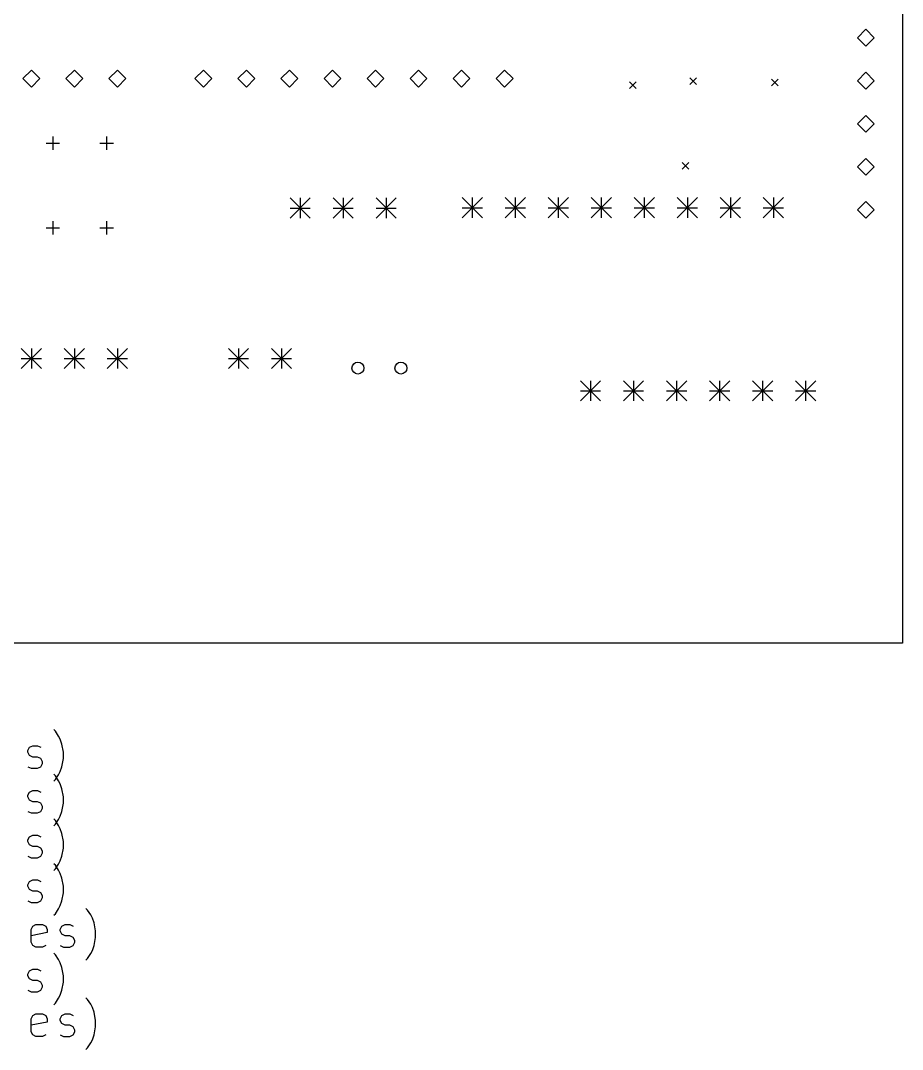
# Model space of a CAD drawing. Extents: x 114 to 215, y -159 to -37.
# Drawn here: x 162.9 to 214.9, y -159.2 to -98.5 of the extents above; entities that cross this region are included whole.
import ezdxf

# ---------------------------------------------------------------- set-up
doc = ezdxf.new("R2010")
doc.units = 0
doc.layers.add('BLACK', color=7, linetype='CONTINUOUS')

msp = doc.modelspace()

# ---------------------------------------------------------------- linework, layer by layer
at = {"layer": 'BLACK', "linetype": 'CONTINUOUS'}
for p, q in [((214.935, -36.8175), (214.935, -135.2425)), ((212.776, -98.992), (212.276, -99.492)), ((213.276, -99.492), (212.776, -98.992)), ((212.276, -99.492), (212.776, -99.992)), ((212.776, -99.992), (213.276, -99.492)), ((163.5, -101.405), (163, -101.905)), ((164, -101.905), (163.5, -101.405)), ((166.04, -101.405), (165.54, -101.905)), ((166.54, -101.905), (166.04, -101.405)), ((168.58, -101.405), (168.08, -101.905)), ((169.08, -101.905), (168.58, -101.405)), ((173.66, -101.405), (173.16, -101.905)), ((174.16, -101.905), (173.66, -101.405)), ((176.2, -101.405), (175.7, -101.905)), ((176.7, -101.905), (176.2, -101.405)), ((178.74, -101.405), (178.24, -101.905)), ((179.24, -101.905), (178.74, -101.405)), ((181.28, -101.405), (180.78, -101.905)), ((181.78, -101.905), (181.28, -101.405)), ((183.82, -101.405), (183.32, -101.905)), ((184.32, -101.905), (183.82, -101.405)), ((186.36, -101.405), (185.86, -101.905)), ((186.86, -101.905), (186.36, -101.405)), ((188.9, -101.405), (188.4, -101.905)), ((189.4, -101.905), (188.9, -101.405)), ((191.44, -101.405), (190.94, -101.905)), ((191.94, -101.905), (191.44, -101.405)), ((163, -101.905), (163.5, -102.405)), ((163.5, -102.405), (164, -101.905)), ((165.54, -101.905), (166.04, -102.405)), ((166.04, -102.405), (166.54, -101.905)), ((168.08, -101.905), (168.58, -102.405)), ((168.58, -102.405), (169.08, -101.905)), ((173.16, -101.905), (173.66, -102.405)), ((173.66, -102.405), (174.16, -101.905)), ((175.7, -101.905), (176.2, -102.405)), ((176.2, -102.405), (176.7, -101.905)), ((178.24, -101.905), (178.74, -102.405)), ((178.74, -102.405), (179.24, -101.905)), ((180.78, -101.905), (181.28, -102.405)), ((181.28, -102.405), (181.78, -101.905)), ((183.32, -101.905), (183.82, -102.405)), ((183.82, -102.405), (184.32, -101.905)), ((185.86, -101.905), (186.36, -102.405)), ((186.36, -102.405), (186.86, -101.905)), ((188.4, -101.905), (188.9, -102.405)), ((188.9, -102.405), (189.4, -101.905)), ((190.94, -101.905), (191.44, -102.405)), ((191.44, -102.405), (191.94, -101.905)), ((202.3723, -101.8525), (202.7723, -102.2525)), ((202.7723, -101.8525), (202.3723, -102.2525)), ((207.2017, -101.9389), (207.6017, -102.3389)), ((207.6017, -101.9389), (207.2017, -102.3389)), ((212.776, -101.532), (212.276, -102.032)), ((212.276, -102.032), (212.776, -102.532)), ((213.276, -102.032), (212.776, -101.532)), ((212.776, -102.532), (213.276, -102.032)), ((198.8194, -102.093), (199.2194, -102.493)), ((199.2194, -102.093), (198.8194, -102.493)), ((212.776, -104.072), (212.276, -104.572)), ((213.276, -104.572), (212.776, -104.072)), ((212.276, -104.572), (212.776, -105.072)), ((212.776, -105.072), (213.276, -104.572)), ((164.37, -105.715), (165.17, -105.715)), ((164.77, -105.315), (164.77, -106.115)), ((167.545, -105.715), (168.345, -105.715)), ((167.945, -105.315), (167.945, -106.115)), ((201.9231, -106.8525), (202.3231, -107.2525)), ((202.3231, -106.8525), (201.9231, -107.2525)), ((212.776, -106.612), (212.276, -107.112)), ((213.276, -107.112), (212.776, -106.612)), ((212.276, -107.112), (212.776, -107.612)), ((212.776, -107.612), (213.276, -107.112)), ((178.78, -108.95), (179.97, -110.14)), ((179.97, -108.95), (178.78, -110.14)), ((179.375, -108.95), (179.375, -110.14)), ((181.32, -108.95), (182.51, -110.14)), ((182.51, -108.95), (181.32, -110.14)), ((181.915, -108.95), (181.915, -110.14)), ((183.86, -108.95), (185.05, -110.14)), ((185.05, -108.95), (183.86, -110.14)), ((184.455, -108.95), (184.455, -110.14)), ((188.94, -108.93), (190.13, -110.12)), ((190.13, -108.93), (188.94, -110.12)), ((189.535, -108.93), (189.535, -110.12)), ((191.48, -108.93), (192.67, -110.12)), ((192.67, -108.93), (191.48, -110.12)), ((192.075, -108.93), (192.075, -110.12)), ((194.02, -108.93), (195.21, -110.12)), ((195.21, -108.93), (194.02, -110.12)), ((194.615, -108.93), (194.615, -110.12)), ((196.56, -108.93), (197.75, -110.12)), ((197.75, -108.93), (196.56, -110.12)), ((197.155, -108.93), (197.155, -110.12)), ((199.1, -108.93), (200.29, -110.12)), ((200.29, -108.93), (199.1, -110.12)), ((199.695, -108.93), (199.695, -110.12)), ((201.64, -108.93), (202.83, -110.12)), ((202.83, -108.93), (201.64, -110.12)), ((202.235, -108.93), (202.235, -110.12)), ((204.18, -108.93), (205.37, -110.12)), ((205.37, -108.93), (204.18, -110.12)), ((204.775, -108.93), (204.775, -110.12)), ((206.72, -108.93), (207.91, -110.12)), ((207.91, -108.93), (206.72, -110.12)), ((207.315, -108.93), (207.315, -110.12)), ((212.776, -109.152), (212.276, -109.652)), ((213.276, -109.652), (212.776, -109.152)), ((178.78, -109.545), (179.97, -109.545)), ((181.32, -109.545), (182.51, -109.545)), ((183.86, -109.545), (185.05, -109.545)), ((188.94, -109.525), (190.13, -109.525)), ((191.48, -109.525), (192.67, -109.525)), ((194.02, -109.525), (195.21, -109.525)), ((196.56, -109.525), (197.75, -109.525)), ((199.1, -109.525), (200.29, -109.525)), ((201.64, -109.525), (202.83, -109.525)), ((204.18, -109.525), (205.37, -109.525)), ((206.72, -109.525), (207.91, -109.525)), ((212.276, -109.652), (212.776, -110.152)), ((212.776, -110.152), (213.276, -109.652)), ((164.77, -110.315), (164.77, -111.115)), ((167.945, -110.315), (167.945, -111.115)), ((164.37, -110.715), (165.17, -110.715)), ((167.545, -110.715), (168.345, -110.715)), ((162.905, -117.84), (164.095, -119.03)), ((164.095, -117.84), (162.905, -119.03)), ((163.5, -117.84), (163.5, -119.03)), ((165.445, -117.84), (166.635, -119.03)), ((166.635, -117.84), (165.445, -119.03)), ((166.04, -117.84), (166.04, -119.03)), ((167.985, -117.84), (169.175, -119.03)), ((169.175, -117.84), (167.985, -119.03)), ((168.58, -117.84), (168.58, -119.03)), ((175.135, -117.84), (176.325, -119.03)), ((176.325, -117.84), (175.135, -119.03)), ((175.73, -117.84), (175.73, -119.03)), ((177.675, -117.84), (178.865, -119.03)), ((178.865, -117.84), (177.675, -119.03)), ((178.27, -117.84), (178.27, -119.03)), ((162.905, -118.435), (164.095, -118.435)), ((165.445, -118.435), (166.635, -118.435)), ((167.985, -118.435), (169.175, -118.435)), ((175.135, -118.435), (176.325, -118.435)), ((177.675, -118.435), (178.865, -118.435)), ((195.925, -119.745), (197.115, -120.935)), ((197.115, -119.745), (195.925, -120.935)), ((196.52, -119.745), (196.52, -120.935)), ((198.465, -119.745), (199.655, -120.935)), ((199.655, -119.745), (198.465, -120.935)), ((199.06, -119.745), (199.06, -120.935)), ((201.005, -119.745), (202.195, -120.935)), ((202.195, -119.745), (201.005, -120.935)), ((201.6, -119.745), (201.6, -120.935)), ((203.545, -119.745), (204.735, -120.935)), ((204.735, -119.745), (203.545, -120.935)), ((204.14, -119.745), (204.14, -120.935)), ((206.085, -119.745), (207.275, -120.935)), ((207.275, -119.745), (206.085, -120.935)), ((206.68, -119.745), (206.68, -120.935)), ((208.625, -119.745), (209.815, -120.935)), ((209.815, -119.745), (208.625, -120.935)), ((209.22, -119.745), (209.22, -120.935)), ((195.925, -120.34), (197.115, -120.34)), ((198.465, -120.34), (199.655, -120.34)), ((201.005, -120.34), (202.195, -120.34)), ((203.545, -120.34), (204.735, -120.34)), ((206.085, -120.34), (207.275, -120.34)), ((208.625, -120.34), (209.815, -120.34)), ((214.935, -135.2425), (115.24, -135.2425)), ((164.91563, -140.441861), (164.820392, -140.346623)), ((165.106106, -140.727576), (164.91563, -140.441861)), ((165.201344, -140.918052), (165.106106, -140.727576)), ((165.296582, -141.203766), (165.201344, -140.918052)), ((163.296582, -141.584719), (163.39182, -141.394242)), ((163.39182, -141.394242), (163.582296, -141.299004)), ((163.582296, -141.299004), (163.86801, -141.299004)), ((163.86801, -141.299004), (164.058487, -141.394242)), ((165.39182, -141.679957), (165.296582, -141.203766)), ((163.296582, -141.679957), (163.296582, -141.584719)), ((163.39182, -141.870433), (163.296582, -141.679957)), ((163.582296, -141.965671), (163.39182, -141.870433)), ((163.86801, -141.965671), (163.582296, -141.965671)), ((164.058487, -142.060909), (163.86801, -141.965671)), ((164.153725, -142.251385), (164.058487, -142.060909)), ((165.296582, -142.5371), (165.39182, -142.060909)), ((165.39182, -142.060909), (165.39182, -141.679957)), ((163.296582, -142.5371), (163.487058, -142.632338)), ((163.487058, -142.632338), (163.86801, -142.632338)), ((163.86801, -142.632338), (164.058487, -142.5371)), ((164.058487, -142.5371), (164.153725, -142.346623)), ((164.153725, -142.346623), (164.153725, -142.251385)), ((165.201344, -142.822814), (165.296582, -142.5371)), ((164.91563, -143.081861), (164.820392, -142.986623)), ((164.820392, -143.394242), (164.91563, -143.299004)), ((164.91563, -143.299004), (165.106106, -143.01329)), ((165.106106, -143.367576), (164.91563, -143.081861)), ((165.106106, -143.01329), (165.201344, -142.822814)), ((165.201344, -143.558052), (165.106106, -143.367576)), ((163.39182, -144.034242), (163.582296, -143.939004)), ((163.582296, -143.939004), (163.86801, -143.939004)), ((163.86801, -143.939004), (164.058487, -144.034242)), ((165.296582, -143.843766), (165.201344, -143.558052)), ((165.39182, -144.319957), (165.296582, -143.843766)), ((163.296582, -144.224719), (163.39182, -144.034242)), ((163.296582, -144.319957), (163.296582, -144.224719)), ((163.39182, -144.510433), (163.296582, -144.319957)), ((163.582296, -144.605671), (163.39182, -144.510433)), ((165.39182, -144.700909), (165.39182, -144.319957)), ((163.296582, -145.1771), (163.487058, -145.272338)), ((163.86801, -144.605671), (163.582296, -144.605671)), ((164.058487, -144.700909), (163.86801, -144.605671)), ((163.86801, -145.272338), (164.058487, -145.1771)), ((164.153725, -144.891385), (164.058487, -144.700909)), ((164.058487, -145.1771), (164.153725, -144.986623)), ((164.153725, -144.986623), (164.153725, -144.891385)), ((165.201344, -145.462814), (165.296582, -145.1771)), ((165.296582, -145.1771), (165.39182, -144.700909)), ((163.487058, -145.272338), (163.86801, -145.272338)), ((164.91563, -145.721861), (164.820392, -145.626623)), ((164.91563, -145.939004), (165.106106, -145.65329)), ((165.106106, -146.007576), (164.91563, -145.721861)), ((165.106106, -145.65329), (165.201344, -145.462814)), ((164.820392, -146.034242), (164.91563, -145.939004)), ((165.201344, -146.198052), (165.106106, -146.007576)), ((165.296582, -146.483766), (165.201344, -146.198052)), ((163.296582, -146.864719), (163.39182, -146.674242)), ((163.296582, -146.959957), (163.296582, -146.864719)), ((163.39182, -147.150433), (163.296582, -146.959957)), ((163.39182, -146.674242), (163.582296, -146.579004)), ((163.582296, -146.579004), (163.86801, -146.579004)), ((163.86801, -146.579004), (164.058487, -146.674242)), ((165.39182, -146.959957), (165.296582, -146.483766)), ((165.39182, -147.340909), (165.39182, -146.959957)), ((163.582296, -147.245671), (163.39182, -147.150433)), ((163.86801, -147.245671), (163.582296, -147.245671)), ((164.058487, -147.340909), (163.86801, -147.245671)), ((164.153725, -147.531385), (164.058487, -147.340909)), ((164.058487, -147.8171), (164.153725, -147.626623)), ((164.153725, -147.626623), (164.153725, -147.531385)), ((165.296582, -147.8171), (165.39182, -147.340909)), ((163.296582, -147.8171), (163.487058, -147.912338)), ((163.487058, -147.912338), (163.86801, -147.912338)), ((163.86801, -147.912338), (164.058487, -147.8171)), ((165.106106, -148.29329), (165.201344, -148.102814)), ((165.201344, -148.102814), (165.296582, -147.8171)), ((164.91563, -148.361861), (164.820392, -148.266623)), ((164.820392, -148.674242), (164.91563, -148.579004)), ((164.91563, -148.579004), (165.106106, -148.29329)), ((165.106106, -148.647576), (164.91563, -148.361861)), ((165.201344, -148.838052), (165.106106, -148.647576)), ((165.296582, -149.123766), (165.201344, -148.838052)), ((163.296582, -149.504719), (163.39182, -149.314242)), ((163.39182, -149.314242), (163.582296, -149.219004)), ((163.582296, -149.219004), (163.86801, -149.219004)), ((163.86801, -149.219004), (164.058487, -149.314242)), ((165.39182, -149.599957), (165.296582, -149.123766)), ((163.296582, -149.599957), (163.296582, -149.504719)), ((163.39182, -149.790433), (163.296582, -149.599957)), ((163.582296, -149.885671), (163.39182, -149.790433)), ((163.86801, -149.885671), (163.582296, -149.885671)), ((164.058487, -149.980909), (163.86801, -149.885671)), ((164.153725, -150.171385), (164.058487, -149.980909)), ((165.296582, -150.4571), (165.39182, -149.980909)), ((165.39182, -149.980909), (165.39182, -149.599957)), ((163.296582, -150.4571), (163.487058, -150.552338)), ((163.487058, -150.552338), (163.86801, -150.552338)), ((163.86801, -150.552338), (164.058487, -150.4571)), ((164.058487, -150.4571), (164.153725, -150.266623)), ((164.153725, -150.266623), (164.153725, -150.171385)), ((165.201344, -150.742814), (165.296582, -150.4571)), ((164.820392, -151.314242), (164.91563, -151.219004)), ((164.91563, -151.219004), (165.106106, -150.93329)), ((165.106106, -150.93329), (165.201344, -150.742814)), ((166.820392, -151.001861), (166.725154, -150.906623)), ((167.010868, -151.287576), (166.820392, -151.001861)), ((167.106106, -151.478052), (167.010868, -151.287576)), ((163.582296, -151.954242), (163.772772, -151.859004)), ((163.772772, -151.859004), (164.153725, -151.859004)), ((164.153725, -151.859004), (164.344201, -151.954242)), ((165.296582, -151.954242), (165.487058, -151.859004)), ((165.487058, -151.859004), (165.772772, -151.859004)), ((165.772772, -151.859004), (165.963249, -151.954242)), ((167.201344, -151.763766), (167.106106, -151.478052)), ((167.296582, -152.239957), (167.201344, -151.763766)), ((163.487058, -152.144719), (163.582296, -151.954242)), ((163.487058, -152.906623), (163.487058, -152.144719)), ((164.439439, -152.335195), (163.487058, -152.525671)), ((164.344201, -151.954242), (164.439439, -152.144719)), ((164.439439, -152.144719), (164.439439, -152.335195)), ((165.201344, -152.144719), (165.296582, -151.954242)), ((165.201344, -152.239957), (165.201344, -152.144719)), ((165.296582, -152.430433), (165.201344, -152.239957)), ((165.487058, -152.525671), (165.296582, -152.430433)), ((167.296582, -152.620909), (167.296582, -152.239957)), ((163.582296, -153.0971), (163.487058, -152.906623)), ((163.772772, -153.192338), (163.582296, -153.0971)), ((164.344201, -153.0971), (164.153725, -153.192338)), ((165.201344, -153.0971), (165.39182, -153.192338)), ((165.772772, -152.525671), (165.487058, -152.525671)), ((165.963249, -152.620909), (165.772772, -152.525671)), ((165.772772, -153.192338), (165.963249, -153.0971)), ((166.058487, -152.811385), (165.963249, -152.620909)), ((165.963249, -153.0971), (166.058487, -152.906623)), ((166.058487, -152.906623), (166.058487, -152.811385)), ((167.106106, -153.382814), (167.201344, -153.0971)), ((167.201344, -153.0971), (167.296582, -152.620909)), ((164.153725, -153.192338), (163.772772, -153.192338)), ((164.91563, -153.641861), (164.820392, -153.546623)), ((165.106106, -153.927576), (164.91563, -153.641861)), ((165.39182, -153.192338), (165.772772, -153.192338)), ((166.820392, -153.859004), (167.010868, -153.57329)), ((167.010868, -153.57329), (167.106106, -153.382814)), ((165.201344, -154.118052), (165.106106, -153.927576)), ((165.296582, -154.403766), (165.201344, -154.118052)), ((166.725154, -153.954242), (166.820392, -153.859004)), ((163.296582, -154.784719), (163.39182, -154.594242)), ((163.296582, -154.879957), (163.296582, -154.784719)), ((163.39182, -155.070433), (163.296582, -154.879957)), ((163.39182, -154.594242), (163.582296, -154.499004)), ((163.582296, -154.499004), (163.86801, -154.499004)), ((163.86801, -154.499004), (164.058487, -154.594242)), ((165.39182, -154.879957), (165.296582, -154.403766)), ((165.39182, -155.260909), (165.39182, -154.879957)), ((163.582296, -155.165671), (163.39182, -155.070433)), ((163.86801, -155.165671), (163.582296, -155.165671)), ((164.058487, -155.260909), (163.86801, -155.165671)), ((164.153725, -155.451385), (164.058487, -155.260909)), ((164.153725, -155.546623), (164.153725, -155.451385)), ((165.296582, -155.7371), (165.39182, -155.260909)), ((163.296582, -155.7371), (163.487058, -155.832338)), ((163.487058, -155.832338), (163.86801, -155.832338)), ((163.86801, -155.832338), (164.058487, -155.7371)), ((164.058487, -155.7371), (164.153725, -155.546623)), ((165.106106, -156.21329), (165.201344, -156.022814)), ((165.201344, -156.022814), (165.296582, -155.7371)), ((164.820392, -156.594242), (164.91563, -156.499004)), ((164.91563, -156.499004), (165.106106, -156.21329)), ((166.820392, -156.281861), (166.725154, -156.186623)), ((167.010868, -156.567576), (166.820392, -156.281861)), ((167.106106, -156.758052), (167.010868, -156.567576)), ((163.487058, -157.424719), (163.582296, -157.234242)), ((163.582296, -157.234242), (163.772772, -157.139004)), ((163.772772, -157.139004), (164.153725, -157.139004)), ((164.153725, -157.139004), (164.344201, -157.234242)), ((164.344201, -157.234242), (164.439439, -157.424719)), ((165.201344, -157.424719), (165.296582, -157.234242)), ((165.296582, -157.234242), (165.487058, -157.139004)), ((165.487058, -157.139004), (165.772772, -157.139004)), ((165.772772, -157.139004), (165.963249, -157.234242)), ((167.201344, -157.043766), (167.106106, -156.758052)), ((167.296582, -157.519957), (167.201344, -157.043766)), ((163.487058, -158.186623), (163.487058, -157.424719)), ((164.439439, -157.615195), (163.487058, -157.805671)), ((164.439439, -157.424719), (164.439439, -157.615195)), ((165.201344, -157.519957), (165.201344, -157.424719)), ((165.296582, -157.710433), (165.201344, -157.519957)), ((165.487058, -157.805671), (165.296582, -157.710433)), ((165.772772, -157.805671), (165.487058, -157.805671)), ((165.963249, -157.900909), (165.772772, -157.805671)), ((166.058487, -158.091385), (165.963249, -157.900909)), ((167.201344, -158.3771), (167.296582, -157.900909)), ((167.296582, -157.900909), (167.296582, -157.519957)), ((163.582296, -158.3771), (163.487058, -158.186623)), ((163.772772, -158.472338), (163.582296, -158.3771)), ((164.153725, -158.472338), (163.772772, -158.472338)), ((164.344201, -158.3771), (164.153725, -158.472338)), ((165.201344, -158.3771), (165.39182, -158.472338)), ((165.39182, -158.472338), (165.772772, -158.472338)), ((165.772772, -158.472338), (165.963249, -158.3771)), ((165.963249, -158.3771), (166.058487, -158.186623)), ((166.058487, -158.186623), (166.058487, -158.091385)), ((167.106106, -158.662814), (167.201344, -158.3771)), ((166.725154, -159.234242), (166.820392, -159.139004)), ((166.820392, -159.139004), (167.010868, -158.85329)), ((167.010868, -158.85329), (167.106106, -158.662814))]:
    msp.add_line(p, q, dxfattribs=at)
at = {"layer": 'BLACK'}
for centre in [(182.78, -119), (185.32, -119)]:
    msp.add_circle(centre, 0.35, dxfattribs=at)

doc.saveas('drawing.dxf')
